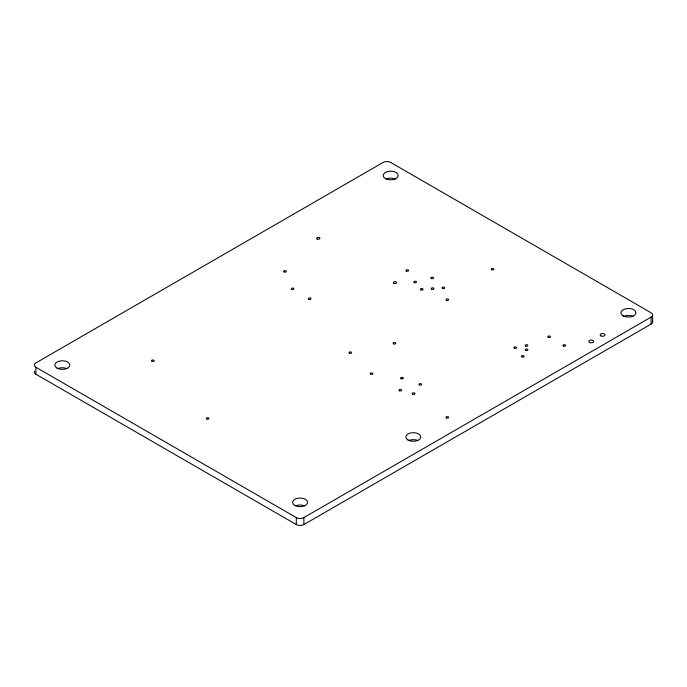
<?xml version="1.0" encoding="UTF-8"?>
<svg xmlns="http://www.w3.org/2000/svg" width="687" height="687" viewBox="0 0 687 687"><rect width="100%" height="100%" fill="white"/><g stroke="black" fill="none" stroke-linecap="round" stroke-linejoin="round"><path stroke-width="1.03" d="M35.913 367.253L296.32 517.594A5.341 3.083 0 0 0 303.869 517.594L651.087 317.136A5.341 3.083 0 0 0 651.087 312.774L390.68 162.433A5.341 3.083 0 0 0 383.131 162.433L35.913 362.891A5.341 3.083 0 0 0 35.913 367.253L35.913 374.226L296.32 524.567A5.341 3.083 0 0 0 303.869 524.567L651.087 324.109A5.341 3.083 0 0 0 652.367 320.941M652.65 314.955L652.65 321.928M651.087 317.136L651.087 324.109M303.869 517.594L303.869 524.567M296.32 517.594L296.32 524.567M295.539 505.898A7.471 4.311 0 0 1 304.659 505.898M57.768 368.627A7.471 4.311 0 0 1 66.897 368.627M408.756 440.53A7.471 4.311 0 0 1 417.885 440.53M386.111 179.058A7.471 4.311 0 0 1 395.24 179.058M623.882 316.329A7.471 4.311 0 0 1 633.002 316.329M35.913 374.226A5.341 3.083 0 0 1 34.633 371.057M401.053 378.692A1.331 0.773 0 0 0 403.286 378.348A1.331 0.773 0 0 0 401.655 377.403A1.331 0.773 0 0 0 401.053 378.692M419.362 384.9A1.331 0.773 0 0 0 421.595 384.557A1.331 0.773 0 0 0 419.955 383.612A1.331 0.773 0 0 0 419.362 384.9M206.693 419.001A1.331 0.773 0 0 0 208.925 418.658A1.331 0.773 0 0 0 207.285 417.713A1.331 0.773 0 0 0 206.693 419.001M414.218 282.572A1.331 0.773 0 0 0 416.451 282.228A1.331 0.773 0 0 0 414.811 281.284A1.331 0.773 0 0 0 414.218 282.572M442.445 288.411A1.331 0.773 0 0 0 444.678 288.068A1.331 0.773 0 0 0 443.046 287.123A1.331 0.773 0 0 0 442.445 288.411M431.247 278.458A1.331 0.773 0 0 0 433.48 278.115A1.331 0.773 0 0 0 431.848 277.17A1.331 0.773 0 0 0 431.247 278.458M412.707 394.132A1.331 0.773 0 0 0 414.939 393.788A1.331 0.773 0 0 0 413.299 392.844A1.331 0.773 0 0 0 412.707 394.132M291.606 289.356A1.331 0.773 0 0 0 293.838 289.004A1.331 0.773 0 0 0 292.207 288.068A1.331 0.773 0 0 0 291.606 289.356M151.964 361.259A1.331 0.773 0 0 0 154.197 360.915A1.331 0.773 0 0 0 152.566 359.971A1.331 0.773 0 0 0 151.964 361.259M446.344 417.911A1.331 0.773 0 0 0 448.577 417.567A1.331 0.773 0 0 0 446.945 416.623A1.331 0.773 0 0 0 446.344 417.911M446.344 300.245A1.331 0.773 0 0 0 448.577 299.901A1.331 0.773 0 0 0 446.945 298.957A1.331 0.773 0 0 0 446.344 300.245M491.634 269.742A1.331 0.773 0 0 0 493.867 269.398A1.331 0.773 0 0 0 492.227 268.454A1.331 0.773 0 0 0 491.634 269.742M284.057 271.923A1.331 0.773 0 0 0 286.29 271.58A1.331 0.773 0 0 0 284.658 270.635A1.331 0.773 0 0 0 284.057 271.923M370.585 374.175A1.331 0.773 0 0 0 372.818 373.831A1.331 0.773 0 0 0 371.186 372.886A1.331 0.773 0 0 0 370.585 374.175M393.874 283.242A1.597 0.927 0 0 0 396.554 282.829A1.597 0.927 0 0 0 394.587 281.696A1.597 0.927 0 0 0 393.874 283.242M317.179 238.973A1.597 0.927 0 0 0 319.859 238.552A1.597 0.927 0 0 0 317.901 237.427A1.597 0.927 0 0 0 317.179 238.973M600.893 335.874A2.405 1.383 0 0 0 604.912 335.256A2.405 1.383 0 0 0 601.967 333.556A2.405 1.383 0 0 0 600.893 335.874M589.566 342.409A2.405 1.383 0 0 0 593.585 341.791A2.405 1.383 0 0 0 590.648 340.091A2.405 1.383 0 0 0 589.566 342.409M294.817 505.392A7.471 4.311 0 0 0 307.312 503.459A7.471 4.311 0 0 0 298.167 498.178A7.471 4.311 0 0 0 294.817 505.392M57.047 368.12A7.471 4.311 0 0 0 69.55 366.188A7.471 4.311 0 0 0 60.396 360.907A7.471 4.311 0 0 0 57.047 368.12M525.598 350.361A1.331 0.773 0 0 0 527.831 350.018A1.331 0.773 0 0 0 526.199 349.073A1.331 0.773 0 0 0 525.598 350.361M548.243 337.291A1.331 0.773 0 0 0 550.476 336.948A1.331 0.773 0 0 0 548.844 336.003A1.331 0.773 0 0 0 548.243 337.291M514.28 348.189A1.331 0.773 0 0 0 516.512 347.837A1.331 0.773 0 0 0 514.872 346.892A1.331 0.773 0 0 0 514.28 348.189M563.34 346.008A1.331 0.773 0 0 0 565.573 345.664A1.331 0.773 0 0 0 563.941 344.719A1.331 0.773 0 0 0 563.34 346.008M393.505 343.826A1.331 0.773 0 0 0 395.738 343.483A1.331 0.773 0 0 0 394.106 342.538A1.331 0.773 0 0 0 393.505 343.826M420.779 289.845A1.331 0.773 0 0 0 423.012 289.502A1.331 0.773 0 0 0 421.38 288.557A1.331 0.773 0 0 0 420.779 289.845M349.374 353.212A1.331 0.773 0 0 0 351.607 352.869A1.331 0.773 0 0 0 349.975 351.924A1.331 0.773 0 0 0 349.374 353.212M406.335 271.047A1.331 0.773 0 0 0 408.567 270.704A1.331 0.773 0 0 0 406.936 269.759A1.331 0.773 0 0 0 406.335 271.047M408.035 440.024A7.471 4.311 0 0 0 420.538 438.091A7.471 4.311 0 0 0 411.384 432.81A7.471 4.311 0 0 0 408.035 440.024M385.39 178.551A7.471 4.311 0 0 0 397.893 176.619A7.471 4.311 0 0 0 388.739 171.338A7.471 4.311 0 0 0 385.39 178.551M623.161 315.831A7.471 4.311 0 0 0 635.664 313.89A7.471 4.311 0 0 0 626.51 308.609A7.471 4.311 0 0 0 623.161 315.831M399.345 390.774A1.331 0.773 0 0 0 401.577 390.431A1.331 0.773 0 0 0 399.946 389.486A1.331 0.773 0 0 0 399.345 390.774M431.625 289.133A1.331 0.773 0 0 0 433.858 288.789A1.331 0.773 0 0 0 432.226 287.844A1.331 0.773 0 0 0 431.625 289.133M521.828 356.897A1.331 0.773 0 0 0 524.061 356.553A1.331 0.773 0 0 0 522.421 355.608A1.331 0.773 0 0 0 521.828 356.897M308.695 299.214A1.331 0.773 0 0 0 310.928 298.871A1.331 0.773 0 0 0 309.287 297.926A1.331 0.773 0 0 0 308.695 299.214M525.598 346.008A1.331 0.773 0 0 0 527.831 345.664A1.331 0.773 0 0 0 526.199 344.719A1.331 0.773 0 0 0 525.598 346.008"/></g></svg>
